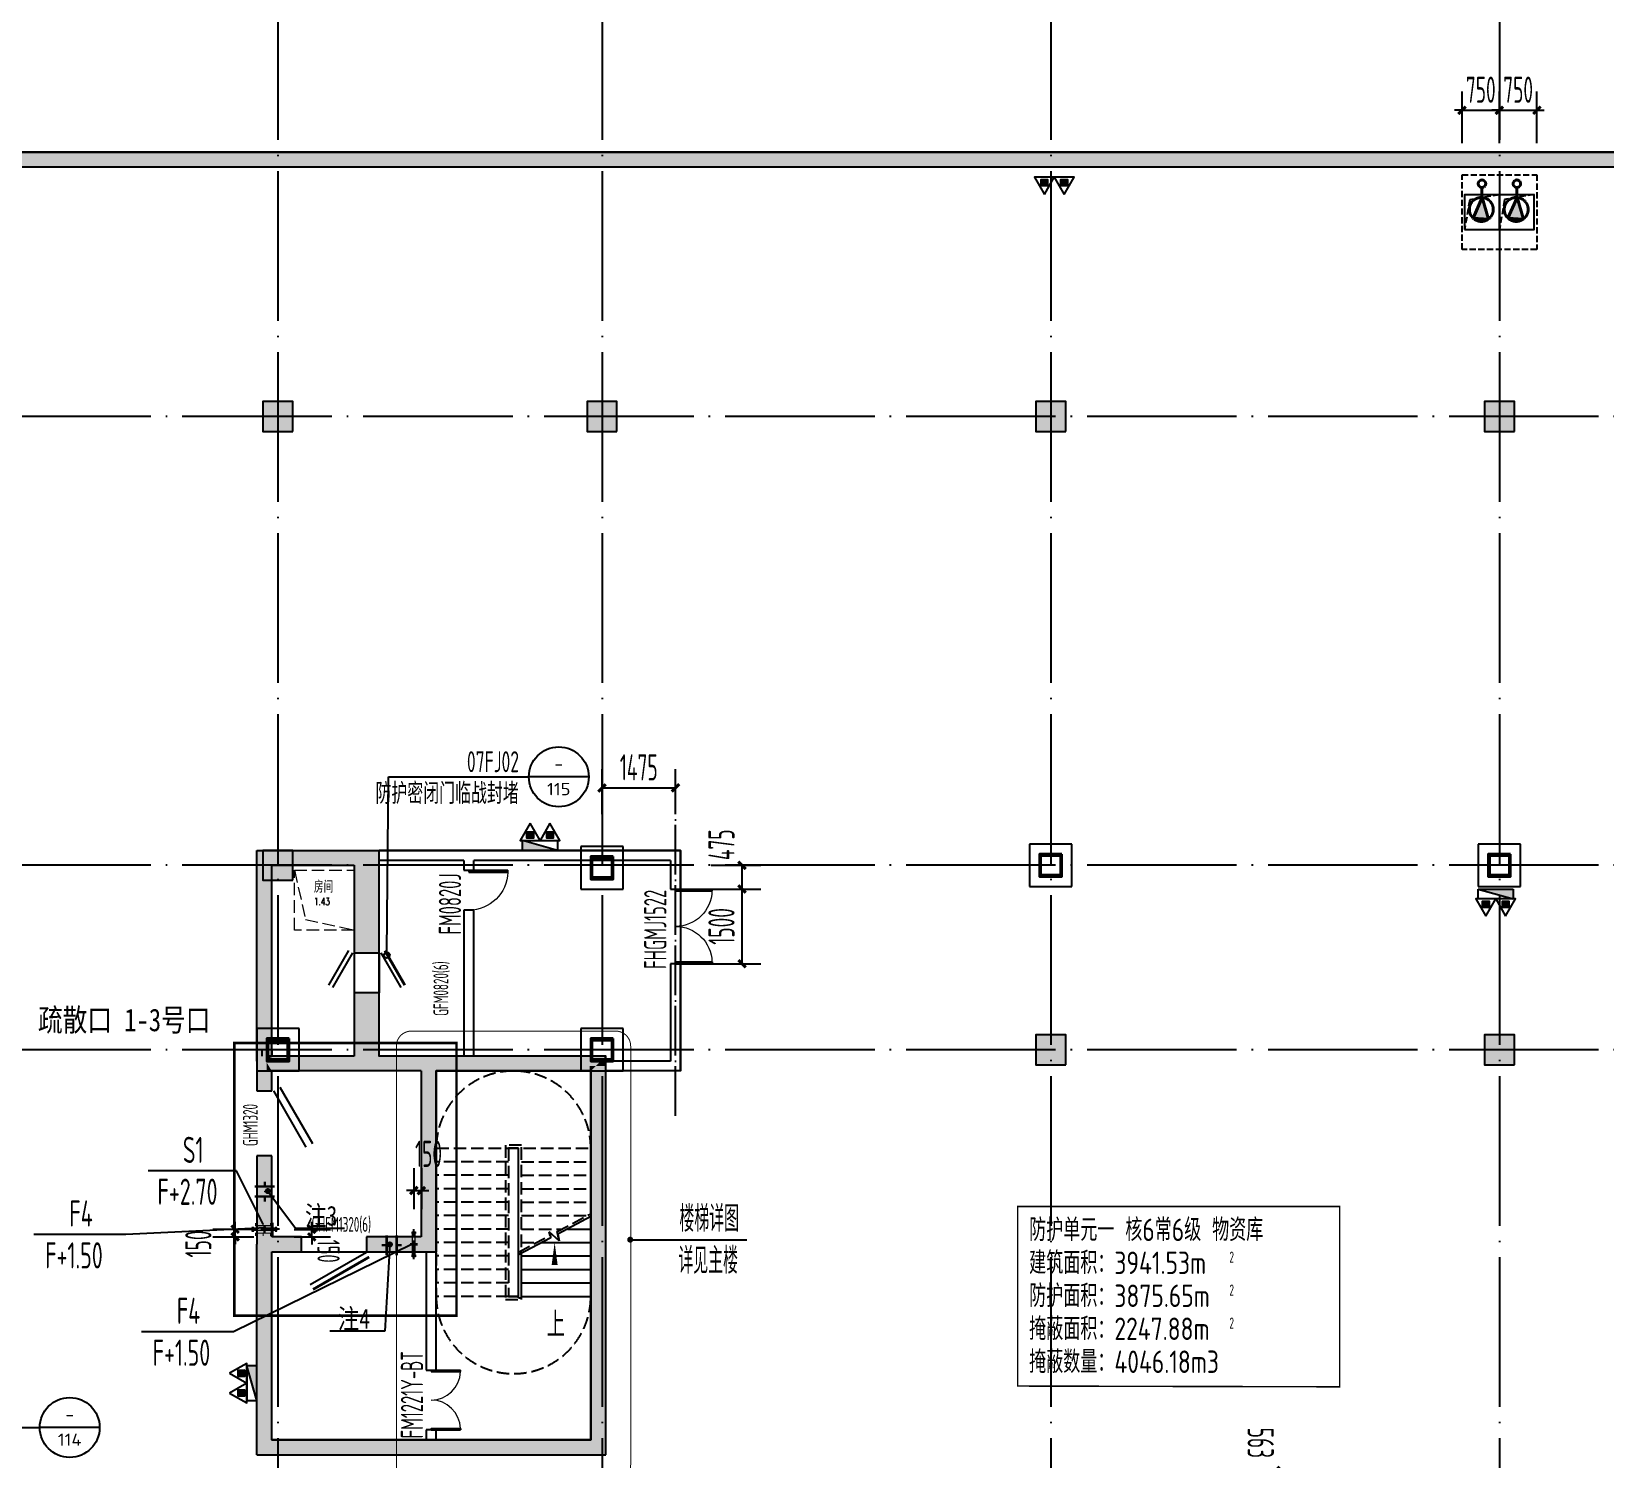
# Model space of a CAD drawing. Extents: x -473190 to 2138458, y -81875 to 2633646.
# Drawn here: x 1061913 to 1093465, y 138745 to 167366 of the extents above; entities that cross this region are included whole.
import ezdxf
from ezdxf.enums import TextEntityAlignment as Align

# ---------------------------------------------------------------- set-up
doc = ezdxf.new("R2010")
doc.units = 0
doc.header["$LTSCALE"] = 1000
for name, pattern in [('__DASH', [0.35, 0.25, -0.1]), ('CENTER2', [1.125, 0.75, -0.125, 0.125, -0.125]), ('CONTINOUS', [0]), ('DASH', [0.35, 0.25, -0.1]), ('DOTE', [2.42, 2, -0.2, 0.02, -0.2]), ('排水', [1.1, 1, -0.1])]:
    doc.linetypes.add(name, pattern=pattern)
for name, color, linetype in [('A-COLUMN', 2, 'Continuous'), ('A-DIM_SYMB', 3, 'Continuous'), ('A-PUB_HATCH', 8, 'Continuous'), ('A-PUB_TEXT', 7, 'Continuous'), ('A-STAIR', 3, 'Continuous'), ('A-WALL', 2, 'Continuous'), ('A-可见线', 7, 'Continuous'), ('CASING', 1, 'Continuous'), ('CASING-TEXT', 1, 'CONTINOUS'), ('DIM_IDEN', 3, 'Continuous'), ('DIM_LEAD', 3, 'Continuous'), ('DOOR_FIRE', 4, 'Continuous'), ('DOOR_FIRE_TEXT', 7, 'Continuous'), ('DOTE', 1, 'DOTE'), ('PUB_DIM', 3, 'Continuous'), ('PUB_HATCH', 8, 'Continuous'), ('PUB_TEXT', 7, 'Continuous'), ('RF-KTK', 210, 'Continuous'), ('RF-M', 4, 'Continuous'), ('RF-MBH', 11, 'Continuous'), ('RF-QT', 30, 'Continuous'), ('S-柱', 51, 'Continuous'), ('S-柱-填充', 8, 'Continuous'), ('SPACE', 7, 'Continuous'), ('STAIR', 2, 'Continuous'), ('TEL_LEAD', 3, 'Continuous'), ('TEL_TEXT', 7, 'Continuous'), ('TH_TEXT', 7, 'Continuous'), ('W-EQUIP_消火栓', 7, 'Continuous'), ('W-EQUIP_灭火器', 7, 'Continuous'), ('人防电气套管', 6, 'Continuous'), ('人防通风设备', 240, 'Continuous'), ('图层1', 7, 'Continuous'), ('排水', 4, 'Continuous'), ('水套管', 1, 'Continuous'), ('索引线', 252, 'Continuous'), ('设备轴线', 8, 'Continuous'), ('集水坑', 4, 'Continuous')]:
    doc.layers.add(name, color=color, linetype=linetype)
for name, color, linetype, lineweight in [('GPS-污水', 2, '排水', 40), ('HOLE', 52, 'Continuous', 15), ('RF-WZ', 110, 'Continuous', 0), ('人防风管', 20, 'Continuous', 13), ('预留穿墙', 1, 'CONTINOUS', 13)]:
    doc.layers.add(name, color=color, linetype=linetype, lineweight=lineweight)
doc.styles.add('8B2_02', font='tssdeng.shx', dxfattribs={"width": 0.6, "bigfont": 'TSSDCHN.shx'})
doc.styles.add('_TCH_DIM', font='SIMPLEX', dxfattribs={"bigfont": 'GBCBIG'})
doc.styles.add('_TCH_DIM_T3', font='tssdeng.shx', dxfattribs={"width": 0.564706, "bigfont": '@@@tssdchn.shx'})
doc.styles.add('_TCH_SPACE', font='SIMPLEX', dxfattribs={"height": 5, "bigfont": 'GBCBIG'})
doc.styles.add('_TCH_WINDOW', font='tssdeng.shx', dxfattribs={"width": 0.8, "height": 3.5, "bigfont": 'tssdchn.shx'})
doc.styles.get("Standard").update_dxf_attribs({"font": 'gbenor.shx', "bigfont": 'gbcbig.shx'})
doc.styles.add('TYDG_01', font='', dxfattribs={"width": 0.8})
doc.styles.add('TYDG_02', font='TSSDENG', dxfattribs={"width": 0.8, "bigfont": 'TSSDCHN'})
doc.styles.add('宋体', font='', dxfattribs={"width": 0.8})
doc.styles.get('TYDG_01').set_extended_font_data('SimSun')
doc.styles.get('宋体').set_extended_font_data('SimSun')
doc.dimstyles.new('_TCH_ARCH&&150', dxfattribs={"dimtxt": 525, "dimasz": 150, "dimexe": 375, "dimexo": 450, "dimgap": 150, "dimtad": 1, "dimdec": 0, "dimzin": 0, "dimdsep": 46, "dimtxsty": '_TCH_DIM_T3', "dimblk": 'ARCHTICK', "dimcen": 0.09, "dimclrt": 7, "dimazin": 2, "dimtfac": 1, "dimtdec": 0, "dimtix": 1, "dimtmove": 2, "dimatfit": 3, "dimfxl": 0, "dimtolj": 1, "dimtzin": 0, "dimarcsym": 0})
doc.dimstyles.new('_TWT_ARCH&&150', dxfattribs={"dimtxt": 446.25, "dimasz": 150, "dimexe": 375, "dimexo": 450, "dimgap": 189.375, "dimtad": 1, "dimdec": 0, "dimzin": 0, "dimdsep": 46, "dimtxsty": '_TCH_DIM_T3', "dimblk": 'ARCHTICK', "dimcen": 0.09, "dimclrt": 7, "dimazin": 2, "dimtfac": 1, "dimtdec": 0, "dimtix": 1, "dimtmove": 2, "dimatfit": 3, "dimfxl": 0, "dimtolj": 1, "dimtzin": 0, "dimarcsym": 0})

# ---------------------------------------------------------------- blocks, each defined once
blk = doc.blocks.new('$SB01_1')
h = blk.add_hatch(color=256)
h.dxf.hatch_style = 1
h.paths.add_polyline_path([(-0.381, -0.323), (0.5, 0), (-0.381, 0.323)])
h.paths.add_polyline_path([(0, 0), (0.002, 0), (0.002, 0.001), (0, 0.001)], flags=24)
h.paths.add_polyline_path([(0, -0.002), (0.003, -0.002), (0.003, -0.001), (0, -0.001)], flags=24)
h.paths.add_polyline_path([(0, -0.003), (0.003, -0.003), (0.003, -0.002), (0, -0.002)], flags=24)
for p, q in [((0.5, 0), (-0.381, 0.323)), ((-0.381, 0.323), (-0.381, -0.323)), ((0.5, 0), (-0.381, -0.323))]:
    blk.add_line(p, q)
blk.add_circle((0, 0), 0.5)
at = {"flags": 1}
for tag, p in [('UNIT', (0, 0)), ('SPEC', (0, -0.002)), ('WHAT', (0, -0.003))]:
    blk.add_attdef(tag, p, '', height=0.001, dxfattribs=at)
blk = doc.blocks.new('人防集水坑')
at = {"layer": 'GPS-污水', "linetype": '排水'}
for p, q in [((307486, 701151), (307284, 701151)), ((307486, 700451), (307284, 700451))]:
    blk.add_line(p, q, dxfattribs=at)
for centre in [(307561, 701151), (307561, 700451)]:
    blk.add_circle(centre, 75, dxfattribs=at)
at = {"layer": '集水坑', "linetype": 'DASH', "ltscale": 0.5}
blk.add_lwpolyline([(306241, 700051), (306241, 701551), (307741, 701551), (307741, 700051)], close=True, dxfattribs=at)
at = {"layer": '集水坑', "linetype": 'Continuous', "ltscale": 0.5}
for points in [[(306641, 701501), (306641, 700801), (307341, 700801), (307341, 701501)], [(306641, 700801), (306641, 700101), (307341, 700101), (307341, 700801)]]:
    blk.add_lwpolyline(points, close=True, dxfattribs=at)
at = {"layer": '集水坑', "linetype": 'DASH', "ltscale": 0.5}
for points in [[(307341, 700801), (307237, 701397), (306641, 701501)], [(307347, 700101), (307243, 700697), (306647, 700801)]]:
    blk.add_lwpolyline(points, dxfattribs=at)
at = {"layer": 'GPS-污水', "linetype": '排水', "xscale": -480.0000000000002, "yscale": 480.0000000000002, "zscale": 480.0000000000002, "rotation": 176.2535374729293}
for p in [(307045, 701164, 0), (307045, 700464, 0)]:
    blk.add_blockref('$SB01_1', p, dxfattribs=at)
blk = doc.blocks.new('_ArchTick')
at = {"color": 0, "linetype": 'ByBlock', "const_width": 0.4}
blk.add_lwpolyline([(-0.5, -0.5), (0.5, 0.5)], dxfattribs=at)
blk = doc.blocks.new('*D5261')
at = {"layer": 'Defpoints', "color": 0, "transparency": 16777216}
for p in [(185134, -18826), (184384, -19936), (185134, -19936)]:
    blk.add_point(p, dxfattribs=at)
at = {"layer": 'PUB_DIM', "color": 0, "lineweight": -2, "transparency": 16777216}
for p, q in [((184384, -19486), (184384, -18451)), ((185134, -19486), (185134, -18451)), ((184384, -18826), (184234, -18826)), ((184384, -18826), (185134, -18826)), ((185134, -18826), (185284, -18826))]:
    blk.add_line(p, q, dxfattribs=at)
at = {"layer": 'PUB_DIM', "color": 0, "lineweight": -2, "transparency": 16777216, "xscale": 150, "yscale": 150, "zscale": 150}
blk.add_blockref('_ArchTick', (184384, -18826), dxfattribs=at)
at = {"layer": 'PUB_DIM', "color": 0, "lineweight": -2, "transparency": 16777216, "xscale": 150, "yscale": 150, "zscale": 150, "rotation": 180}
blk.add_blockref('_ArchTick', (185134, -18826), dxfattribs=at)
at = {"layer": 'PUB_DIM', "color": 7, "transparency": 16777216, "insert": (184759, -18413), "char_height": 525, "attachment_point": 5, "style": '_TCH_DIM_T3'}
blk.add_mtext('\\A1;750', dxfattribs=at)
blk = doc.blocks.new('*D5262')
at = {"layer": 'Defpoints', "color": 0, "transparency": 16777216}
for p in [(185884, -18826), (185134, -19936), (185884, -19936)]:
    blk.add_point(p, dxfattribs=at)
at = {"layer": 'PUB_DIM', "color": 0, "lineweight": -2, "transparency": 16777216}
for p, q in [((185134, -19486), (185134, -18451)), ((185884, -19486), (185884, -18451)), ((185134, -18826), (184984, -18826)), ((185134, -18826), (185884, -18826)), ((185884, -18826), (186034, -18826))]:
    blk.add_line(p, q, dxfattribs=at)
at = {"layer": 'PUB_DIM', "color": 0, "lineweight": -2, "transparency": 16777216, "xscale": 150, "yscale": 150, "zscale": 150}
blk.add_blockref('_ArchTick', (185134, -18826), dxfattribs=at)
at = {"layer": 'PUB_DIM', "color": 0, "lineweight": -2, "transparency": 16777216, "xscale": 150, "yscale": 150, "zscale": 150, "rotation": 180}
blk.add_blockref('_ArchTick', (185884, -18826), dxfattribs=at)
at = {"layer": 'PUB_DIM', "color": 7, "transparency": 16777216, "insert": (185509, -18413), "char_height": 525, "attachment_point": 5, "style": '_TCH_DIM_T3'}
blk.add_mtext('\\A1;750', dxfattribs=at)
blk = doc.blocks.new('A$C7EFF042E')
at = {"layer": 'A-COLUMN', "color": 6}
for p, q in [((43175, 3825), (42325, 3825)), ((42325, 3825), (42325, 2975)), ((43175, 2975), (43175, 3825)), ((52175, 3875), (51325, 3875)), ((51325, 3875), (51325, 3025)), ((52175, 3025), (52175, 3875)), ((61175, 3875), (60325, 3875)), ((60325, 3875), (60325, 3025)), ((61175, 3025), (61175, 3875)), ((42325, 2975), (43175, 2975)), ((51325, 3025), (52175, 3025)), ((60325, 3025), (61175, 3025)), ((36675, 175), (35825, 175)), ((35825, 175), (35825, -675)), ((36675, -675), (36675, 175)), ((43175, 175), (42325, 175)), ((42325, 175), (42325, -675)), ((43175, -675), (43175, 175)), ((35825, -675), (36675, -675)), ((42325, -675), (43175, -675))]:
    blk.add_line(p, q, dxfattribs=at)
at = {"layer": 'S-柱', "color": 6, "lineweight": 35}
for points in [[(42975, 3625), (42525, 3625), (42525, 3175), (42975, 3175)], [(42975, 3625), (42525, 3625), (42525, 3175), (42975, 3175)], [(51975, 3675), (51525, 3675), (51525, 3225), (51975, 3225)], [(51975, 3675), (51525, 3675), (51525, 3225), (51975, 3225)], [(60975, 3675), (60525, 3675), (60525, 3225), (60975, 3225)], [(60975, 3675), (60525, 3675), (60525, 3225), (60975, 3225)], [(36475, -25), (36025, -25), (36025, -475), (36475, -475)], [(36475, -25), (36025, -25), (36025, -475), (36475, -475)], [(42975, -25), (42525, -25), (42525, -475), (42975, -475)], [(42975, -25), (42525, -25), (42525, -475), (42975, -475)]]:
    blk.add_lwpolyline(points, close=True, dxfattribs=at)
at = {"layer": 'S-柱-填充', "color": 6, "lineweight": 35}
for points in [[(42945, 3205), (42555, 3205), (42555, 3595), (42945, 3595)], [(51945, 3255), (51555, 3255), (51555, 3645), (51945, 3645)], [(60945, 3255), (60555, 3255), (60555, 3645), (60945, 3645)], [(36445, -445), (36055, -445), (36055, -55), (36445, -55)], [(42945, -445), (42555, -445), (42555, -55), (42945, -55)]]:
    blk.add_lwpolyline(points, close=True, dxfattribs=at)
blk = doc.blocks.new('*D5557')
at = {"layer": 'Defpoints', "color": 0, "transparency": 16777216}
for p in [(134150, 13703), (132675, 12729), (134150, 12729)]:
    blk.add_point(p, dxfattribs=at)
at = {"layer": 'PUB_DIM', "color": 0, "lineweight": -2, "transparency": 16777216}
for p, q in [((132675, 13179), (132675, 14078)), ((134150, 13179), (134150, 14078)), ((132675, 13703), (134150, 13703))]:
    blk.add_line(p, q, dxfattribs=at)
at = {"layer": 'PUB_DIM', "color": 0, "lineweight": -2, "transparency": 16777216, "xscale": 150, "yscale": 150, "zscale": 150, "rotation": 180}
blk.add_blockref('_ArchTick', (132675, 13703), dxfattribs=at)
at = {"layer": 'PUB_DIM', "color": 0, "lineweight": -2, "transparency": 16777216, "xscale": 150, "yscale": 150, "zscale": 150}
blk.add_blockref('_ArchTick', (134150, 13703), dxfattribs=at)
at = {"layer": 'PUB_DIM', "color": 7, "transparency": 16777216, "insert": (133412, 14115), "char_height": 525, "attachment_point": 5, "style": '_TCH_DIM_T3'}
blk.add_mtext('\\A1;1475', dxfattribs=at)
blk = doc.blocks.new('*D5589')
at = {"layer": 'Defpoints', "color": 0, "transparency": 16777216}
for p in [(134413, 11675), (135484, 11675), (134413, 10175)]:
    blk.add_point(p, dxfattribs=at)
at = {"layer": 'PUB_DIM', "color": 0, "lineweight": -2, "transparency": 16777216}
for p, q in [((134863, 11675), (135859, 11675)), ((135484, 10175), (135484, 11675)), ((134863, 10175), (135859, 10175))]:
    blk.add_line(p, q, dxfattribs=at)
at = {"layer": 'PUB_DIM', "color": 0, "lineweight": -2, "transparency": 16777216, "xscale": 150, "yscale": 150, "zscale": 150}
for p, rotation in [((135484, 11675), 90), ((135484, 10175), 270)]:
    blk.add_blockref('_ArchTick', p, dxfattribs=dict(at, rotation=rotation))
at = {"layer": 'PUB_DIM', "color": 7, "transparency": 16777216, "insert": (135071, 10925), "char_height": 525, "attachment_point": 5, "rotation": 90, "style": '_TCH_DIM_T3'}
blk.add_mtext('\\A1;1500', dxfattribs=at)
blk = doc.blocks.new('*D5590')
at = {"layer": 'Defpoints', "color": 0, "transparency": 16777216}
for p in [(134413, 12150), (135484, 12150), (134413, 11675)]:
    blk.add_point(p, dxfattribs=at)
at = {"layer": 'PUB_DIM', "color": 0, "lineweight": -2, "transparency": 16777216}
for p, q in [((134863, 12150), (135859, 12150)), ((135484, 11675), (135484, 12150)), ((134863, 11675), (135859, 11675))]:
    blk.add_line(p, q, dxfattribs=at)
at = {"layer": 'PUB_DIM', "color": 0, "lineweight": -2, "transparency": 16777216, "xscale": 150, "yscale": 150, "zscale": 150}
for p, rotation in [((135484, 12150), 90), ((135484, 11675), 270)]:
    blk.add_blockref('_ArchTick', p, dxfattribs=dict(at, rotation=rotation))
at = {"layer": 'PUB_DIM', "color": 7, "transparency": 16777216, "insert": (135071, 12562), "char_height": 525, "attachment_point": 5, "rotation": 90, "style": '_TCH_DIM_T3'}
blk.add_mtext('\\A1;475', dxfattribs=at)
blk = doc.blocks.new('A$C031B73C8')
at = {"layer": 'HOLE', "linetype": 'DASH'}
for points in [[(143480, -9100), (144674.5, -9100), (144674.5, -10300), (143480, -10300), (143480, -9100)], [(143480, -9100), (143703.6, -10085.6), (144674.5, -10300)]]:
    blk.add_lwpolyline(points, dxfattribs=at)
at = {"layer": 'SPACE', "style": '_TCH_SPACE'}
blk.add_text('房间', height=241.13, dxfattribs=at).set_placement((143873, -9549.4))
at = {"layer": 'SPACE', "style": '_TCH_SPACE', "width": 0.705882}
blk.add_text('1.43', height=148.75, dxfattribs=at).set_placement((143875.9, -9798.8))
blk = doc.blocks.new('$TwtSys$00000434')
for p, q in [((-0.5, 0.5), (-0.5, -0.5)), ((-0.5, -0.5), (0.5, 0.5)), ((0.5, 0.5), (-0.5, 0.5)), ((0.5, -0.5), (0.5, 0.5)), ((-0.5, -0.5), (0.5, -0.5))]:
    blk.add_line(p, q)
blk.add_solid([(0.5, -0.5), (0.5, 0.5), (-0.5, -0.5)])
blk = doc.blocks.new('$TwtSys$00000546')
h = blk.add_hatch()
h.set_pattern_fill('ANSI31', color=256, scale=200, style=0)
h.set_pattern_definition([(45, (-38543.802, -6670.83), (-17.67767, 17.67767), [])])
h.paths.add_polyline_path([(-65, 174), (65, 174), (65, 44), (-65, 44)])
for points in [[(0, 344), (-198, 0), (198, 0)], [(-65, 174), (65, 174), (65, 44), (-65, 44)]]:
    blk.add_lwpolyline(points, close=True)
blk = doc.blocks.new('A$C49515278')
at = {"layer": 'A-PUB_HATCH', "linetype": 'DASH'}
for p, q in [((1550, 3100), (0, 3100)), ((0, 3100), (0, 0)), ((2865, 3100), (1550, 3100)), ((1550, 0), (1550, 3100)), ((1820, 1710), (1820, 3100)), ((2090, 1710), (2090, 3100)), ((2360, 1710), (2360, 3100)), ((2630, 1710), (2630, 3100)), ((3222, 2425), (2865, 3100)), ((2900, 1710), (2900, 3033)), ((3170, 1710), (3170, 2523)), ((3404, 2467), (3222, 2425)), ((3224, 2267), (3404, 2467)), ((3297, 2284), (3224, 2267)), ((3632, 1650), (3297, 2284)), ((3440, 1710), (3440, 2013)), ((4580, 1710), (1490, 1710)), ((1490, 1710), (1490, 1390)), ((3632, 1650), (1550, 1650)), ((4520, 1650), (1550, 1650)), ((1550, 1650), (1550, 1450)), ((4520, 1650), (3745, 1650)), ((4520, 1450), (4520, 1650)), ((4520, 1650), (4520, 1450)), ((4580, 1390), (4580, 1710)), ((1490, 1390), (4580, 1390)), ((1550, 1450), (4520, 1450)), ((1550, 1450), (4520, 1450)), ((1820, 1450), (1820, 0)), ((2090, 1450), (2090, 0)), ((2360, 1450), (2360, 0)), ((2630, 1450), (2630, 0)), ((2900, 1450), (2900, 0)), ((3170, 1450), (3170, 0)), ((3440, 1450), (3440, 0)), ((3710, 1450), (3710, 0)), ((3980, 1450), (3980, 0)), ((4250, 1450), (4250, 0)), ((4520, 1450), (4520, 0)), ((0, 0), (1550, 0)), ((1550, 0), (4520, 0))]:
    blk.add_line(p, q, dxfattribs=at)
blk = doc.blocks.new('$DorLib2D$00000002')
for p, q in [((-0.5, 0), (-0.5, 0.4875)), ((-0.475, 0.4875), (-0.5, 0.4875)), ((-0.475, 0), (-0.475, 0.4875)), ((0.475, 0), (0.475, 0.4875)), ((0.475, 0.4875), (0.5, 0.4875)), ((0.5, 0), (0.5, 0.4875)), ((-0.5, 0), (-0.475, 0)), ((0.5, 0), (0.475, 0))]:
    blk.add_line(p, q)
at = {"lineweight": 13}
for centre, start, end in [((-0.4875, 0), 0, 88.53072), ((0.4875, 0), 91.46928, 180)]:
    blk.add_arc(centre, 0.4875, start, end, dxfattribs=at)
blk = doc.blocks.new('$DorLib2D$00000001')
for p, q in [((0.45, 0.975), (0.5, 0.975)), ((0.45, 0), (0.45, 0.975)), ((0.5, 0), (0.5, 0.975)), ((0.5, 0), (0.45, 0))]:
    blk.add_line(p, q)
at = {"lineweight": 13}
blk.add_arc((0.475, 0), 0.975, 91.4693, 180, dxfattribs=at)
blk = doc.blocks.new('$DorLib2D$00000180')
at = {"color": 0}
for p, q in [((-0.557, 0.242), (0.309, 0.742)), ((-0.5, 0.143), (0.366, 0.643))]:
    blk.add_line(p, q, dxfattribs=at)
blk = doc.blocks.new('$DorLib2D$00000192')
at = {"color": 0}
blk.add_line((-0.5, 0.125), (0.366, 0.625), dxfattribs=at)
at = {"color": 0, "const_width": 0.0417}
blk.add_lwpolyline([(-0.542, 0.197), (0.324, 0.697)], dxfattribs=at)
blk = doc.blocks.new('$DorLib2D$00000196')
at = {"color": 0}
for p, q in [((-0.5, 0.357), (0.366, 0.857)), ((-0.5, -0.357), (0.366, -0.857)), ((-0.557, -0.456), (0.309, -0.956))]:
    blk.add_line(p, q, dxfattribs=at)
at = {"color": 0, "const_width": 0.0714}
blk.add_lwpolyline([(-0.557, 0.456), (0.309, 0.956)], dxfattribs=at)
blk = doc.blocks.new('afasgasg')
at = {"layer": 'A-PUB_HATCH'}
for points in [[(484278.2, -665060.2), (484278.2, -666816.7), (484778.2, -666816.7), (484778.2, -664760.2)], [(484778.2, -668885.2), (484778.2, -667616.7), (484278.2, -667616.7), (484278.2, -668885.2), (484544.8, -668985.2)], [(484544.8, -668985.2), (484278.2, -668885.2), (482523.2, -668885.2), (482523.2, -669185.2), (484578.2, -669185.2)], [(482523.2, -669185.2), (482523.2, -668885.2), (482625.2, -668885.2), (482524.5, -669018.6), (482625.2, -669185.2)], [(485789.8, -669085.2), (485823.2, -668885.2), (484778.2, -668885.2), (484544.8, -668985.2), (484578.2, -669185.2), (485623.2, -669185.2)], [(486578.2, -669185.2), (486578.2, -668885.2), (485823.2, -668885.2), (485789.8, -669085.2), (485923.2, -669185.2)], [(489023.2, -669185.2), (489325.2, -668885.2), (486578.2, -668885.2), (486578.2, -669185.2)], [(485789.8, -669085.2), (485623.2, -669185.2), (485623.2, -672510.2), (485923.2, -672810.2), (485923.2, -669185.2)]]:
    blk.add_hatch(color=256, dxfattribs=at).paths.add_polyline_path(points)
at = {"layer": 'PUB_HATCH'}
for points in [[(531673.2, -651060.2), (531673.2, -650760.2), (455448.2, -650760.2), (455748.2, -651060.2)], [(482524.5, -669018.6), (482625.2, -668885.2), (482625.2, -665060.2), (482323.2, -664760.2), (482323.2, -668985.2)], [(482323.2, -664760.2), (482625.2, -665060.2), (484278.2, -665060.2), (484778.2, -664760.2)], [(489023.2, -669085.2), (489325.2, -669085.2), (489325.2, -668885.2), (489023.2, -669185.2)], [(482323.2, -668985.2), (482323.2, -669585.2), (482625.2, -669585.2), (482625.2, -669185.2), (482524.5, -669018.6)], [(489023.2, -676585.2), (489325.2, -676885.2), (489325.2, -669085.2), (489023.2, -669085.2)], [(482625.2, -672510.2), (482625.2, -670885.2), (482323.2, -670885.2), (482323.2, -672660.2), (482524.5, -672660.2)], [(482323.2, -676885.2), (482625.2, -676585.2), (482625.2, -672810.2), (482524.5, -672660.2), (482323.2, -672660.2)], [(482625.2, -672810.2), (483223.2, -672810.2), (483223.2, -672510.2), (482625.2, -672510.2), (482524.5, -672660.2)], [(485623.2, -672510.2), (484523.2, -672510.2), (484523.2, -672810.2), (485923.2, -672810.2)], [(482625.2, -676585.2), (482323.2, -676885.2), (485823.2, -676885.2), (485823.2, -676585.2)], [(485823.2, -676585.2), (485823.2, -676885.2), (489325.2, -676885.2), (489023.2, -676585.2)]]:
    blk.add_hatch(color=256, dxfattribs=at).paths.add_polyline_path(points)
for points in [[(484778.2, -664760.2), (490823.2, -664760.2), (490823.2, -669185.2), (489323.2, -669185.2), (489323.2, -668885.2), (484778.2, -668885.2), (484778.2, -664760.2)], [(482623.2, -672810.2), (485923.2, -672810.2), (485923.2, -669185.2), (489023.2, -669185.2), (489023.2, -676585.2), (482623.2, -676585.2), (482623.2, -672810.2)]]:
    blk.add_lwpolyline(points)
at = {"layer": 'A-WALL'}
for p, q in [((486578.2, -664760.2), (484778.2, -664760.2)), ((484778.2, -664960.2), (484778.2, -664760.2)), ((490823.2, -664760.2), (486578.2, -664760.2)), ((490823.2, -665535.2), (490823.2, -664760.2)), ((486478.2, -664960.2), (484778.2, -664960.2)), ((486478.2, -664960.2), (486478.2, -665160.2)), ((490623.2, -664960.2), (486678.2, -664960.2)), ((486678.2, -665160.2), (486678.2, -664960.2)), ((490623.2, -664960.2), (490623.2, -665535.2)), ((486478.2, -665160.2), (486678.2, -665160.2)), ((490623.2, -665535.2), (490823.2, -665535.2)), ((486678.2, -665960.2), (486478.2, -665960.2)), ((486478.2, -665960.2), (486478.2, -668885.2)), ((486678.2, -668885.2), (486678.2, -665960.2)), ((490823.2, -667035.2), (490623.2, -667035.2)), ((490623.2, -667035.2), (490623.2, -668985.2)), ((490823.2, -669185.2), (490823.2, -667035.2)), ((482423.2, -668760.2), (482423.2, -668885.2)), ((482623.2, -668760.2), (482423.2, -668760.2)), ((482623.2, -668760.2), (482623.2, -668885.2)), ((490623.2, -668985.2), (489325.2, -668985.2)), ((490823.2, -669185.2), (489325.2, -669185.2)), ((485723.2, -672810.2), (485723.2, -675185.2)), ((485923.2, -675185.2), (485923.2, -672810.2)), ((485723.2, -675185.2), (485923.2, -675185.2)), ((485923.2, -676385.2), (485723.2, -676385.2)), ((485723.2, -676385.2), (485723.2, -676585.2)), ((485923.2, -676585.2), (485923.2, -676385.2))]:
    blk.add_line(p, q, dxfattribs=at)
at = {"layer": 'RF-M'}
for p, q in [((484278.2, -666816.7, 150), (484278.2, -667616.7, 150)), ((484778.2, -666816.7, 150), (484778.2, -667616.7, 150))]:
    blk.add_line(p, q, dxfattribs=at)
at = {"layer": 'RF-QT'}
for p, q in [((531673.2, -650760.2), (455448.2, -650760.2)), ((531673.2, -651060.2), (455748.2, -651060.2)), ((482323.2, -668985.2), (482323.2, -664760.2)), ((482323.2, -664760.2), (484778.2, -664760.2)), ((484778.2, -666816.7), (484778.2, -664760.2)), ((482625.2, -668885.2), (482625.2, -665060.2)), ((482625.2, -665060.2), (484278.2, -665060.2)), ((484278.2, -665060.2), (484278.2, -666816.7)), ((484278.2, -666816.7), (484778.2, -666816.7)), ((484778.2, -667616.7), (484278.2, -667616.7)), ((484278.2, -667616.7), (484278.2, -668885.2)), ((484778.2, -668885.2), (484778.2, -667616.7)), ((484278.2, -668885.2), (482523.2, -668885.2)), ((482523.2, -668885.2), (482625.2, -668885.2)), ((485823.2, -668885.2), (484778.2, -668885.2)), ((486578.2, -668885.2), (485823.2, -668885.2)), ((489325.2, -668885.2), (486578.2, -668885.2)), ((489325.2, -669085.2), (489325.2, -668885.2)), ((482323.2, -668985.2), (482323.2, -669585.2)), ((484578.2, -669185.2), (482523.2, -669185.2)), ((482523.2, -669185.2), (482625.2, -669185.2)), ((482625.2, -669585.2), (482625.2, -669185.2)), ((485623.2, -669185.2), (484578.2, -669185.2)), ((485623.2, -669185.2), (485623.2, -672510.2)), ((486578.2, -669185.2), (485923.2, -669185.2)), ((485923.2, -669185.2), (485923.2, -672810.2)), ((489023.2, -669185.2), (486578.2, -669185.2)), ((489023.2, -676585.2), (489023.2, -669085.2)), ((489023.2, -669085.2), (489023.2, -669185.2)), ((489325.2, -676885.2), (489325.2, -669085.2)), ((482323.2, -669585.2), (482625.2, -669585.2)), ((482625.2, -670885.2), (482323.2, -670885.2)), ((482323.2, -670885.2), (482323.2, -672660.2)), ((482625.2, -672510.2), (482625.2, -670885.2)), ((482323.2, -676885.2), (482323.2, -672660.2)), ((483223.2, -672510.2), (482625.2, -672510.2)), ((483223.2, -672810.2), (483223.2, -672510.2)), ((485623.2, -672510.2), (484523.2, -672510.2)), ((484523.2, -672510.2), (484523.2, -672810.2)), ((482625.2, -676585.2), (482625.2, -672810.2)), ((482625.2, -672810.2), (483223.2, -672810.2)), ((484523.2, -672810.2), (485923.2, -672810.2)), ((482625.2, -676585.2), (485823.2, -676585.2)), ((485823.2, -676585.2), (489023.2, -676585.2)), ((482323.2, -676885.2), (485823.2, -676885.2)), ((485823.2, -676885.2), (489325.2, -676885.2))]:
    blk.add_line(p, q, dxfattribs=at)
at = {"layer": 'A-可见线', "rotation": 270}
blk.add_blockref('A$C49515278', (485923.2, -669185.2), dxfattribs=at)
at = {"layer": 'DOOR_FIRE'}
ref = blk.add_blockref('$DorLib2D$00000001', (486578.2, -665560.2), dxfattribs=dict(at, xscale=800, yscale=-800, zscale=200, rotation=90))
ref.add_attrib('A', 'FM0820J', (486422, -666449.4), dxfattribs={"layer": 'DOOR_FIRE_TEXT', "height": 446.25, "rotation": 90, "style": '_TCH_WINDOW', "width": 0.564706})
ref = blk.add_blockref('$DorLib2D$00000002', (490723.2, -666285.2), dxfattribs=dict(at, xscale=1500, yscale=-1500, zscale=200, rotation=90))
ref.add_attrib('A', 'FHGMJ1522', (490539.2, -667139.5), dxfattribs={"layer": 'DOOR_FIRE_TEXT', "height": 446.25, "rotation": 90, "style": '_TCH_WINDOW', "width": 0.564706})
ref = blk.add_blockref('$DorLib2D$00000002', (485823.2, -675785.2), dxfattribs=dict(at, xscale=1200, yscale=1200, zscale=200, rotation=270))
ref.add_attrib('A', 'FM1221Y-BT', (485659.4, -676555.4), dxfattribs={"layer": 'DOOR_FIRE_TEXT', "height": 446.25, "rotation": 90, "style": '_TCH_WINDOW', "width": 0.564706})
at = {"layer": 'RF-M'}
ref = blk.add_blockref('$DorLib2D$00000196', (484528.2, -667216.7), dxfattribs=dict(at, xscale=800, yscale=800, zscale=500, rotation=270))
ref.add_attrib('A', 'GFM0820(6)', (486165.8, -668079.1), dxfattribs={"layer": 'RF-MBH', "height": 297.5, "rotation": 90, "style": '_TCH_WINDOW', "width": 0.564706})
ref = blk.add_blockref('$DorLib2D$00000180', (482474.2, -670235.2), dxfattribs=dict(at, xscale=-1300, yscale=-1300, zscale=302, rotation=90))
ref.add_attrib('A', 'GHM1320', (482344, -670690.8), dxfattribs={"layer": 'RF-MBH', "height": 297.5, "rotation": 90, "style": '_TCH_WINDOW', "width": 0.564706})
ref = blk.add_blockref('$DorLib2D$00000192', (483873.2, -672660.2), dxfattribs=dict(at, xscale=1300, yscale=1300, zscale=300, rotation=180))
ref.add_attrib('A', 'GHFM1320(6)', (483422.1, -672410.5), dxfattribs={"layer": 'RF-MBH', "height": 297.5, "style": '_TCH_WINDOW', "width": 0.564706})
blk = doc.blocks.new('*D5700')
at = {"layer": 'Defpoints', "color": 0, "transparency": 16777216}
for p in [(-299832, -171806), (-299269, -171806), (-299269, -173135)]:
    blk.add_point(p, dxfattribs=at)
at = {"layer": 'PUB_DIM', "color": 0, "lineweight": -2, "transparency": 16777216}
for p, q in [((-299832, -172256), (-299832, -173510)), ((-299269, -172256), (-299269, -173510)), ((-299832, -173135), (-299269, -173135))]:
    blk.add_line(p, q, dxfattribs=at)
at = {"layer": 'PUB_DIM', "color": 0, "lineweight": -2, "transparency": 16777216, "xscale": 150, "yscale": 150, "zscale": 150, "rotation": 180}
blk.add_blockref('_ArchTick', (-299832, -173135), dxfattribs=at)
at = {"layer": 'PUB_DIM', "color": 0, "lineweight": -2, "transparency": 16777216, "xscale": 150, "yscale": 150, "zscale": 150}
blk.add_blockref('_ArchTick', (-299269, -173135), dxfattribs=at)
at = {"layer": 'PUB_DIM', "color": 7, "transparency": 16777216, "insert": (-300387, -173547), "char_height": 525, "attachment_point": 5, "style": '_TCH_DIM_T3'}
blk.add_mtext('\\A1;563', dxfattribs=at)
blk = doc.blocks.new('TG11')
at = {"layer": '人防电气套管', "const_width": 50}
for points in [[(350, 100), (-50, 100)], [(150, 200), (150, 100)], [(350, -100), (-50, -100)], [(150, -100), (150, -200)]]:
    blk.add_lwpolyline(points, dxfattribs=at)
at = {"layer": '人防电气套管'}
blk.add_circle((150, 0), 0.00936, dxfattribs=at)
blk = doc.blocks.new('A$C1A97502D')
at = {"layer": 'TEL_LEAD'}
for p, q in [((-54802, -20832), (-54250, -21578)), ((-54250, -21578), (-53266, -21578)), ((-52354, -21904), (-52456, -23644)), ((-52456, -23644), (-53560, -23644))]:
    blk.add_line(p, q, dxfattribs=at)
at = {"layer": 'TEL_LEAD', "const_width": 60}
for points in [[(-54820, -20808, 1), (-54784, -20857, 1)], [(-52352, -21874, 1), (-52356, -21934, 1)]]:
    blk.add_lwpolyline(points, format="xyb", close=True, dxfattribs=at)
at = {"layer": '人防电气套管'}
blk.add_blockref('TG11', (-55014, -20843), dxfattribs=at)
at = {"layer": '人防电气套管', "rotation": 90}
blk.add_blockref('TG11', (-52319, -22069), dxfattribs=at)
at = {"layer": 'TEL_TEXT', "style": '宋体', "width": 0.8}
for s, p in [('注3', (-54058, -21526)), ('注4', (-53402, -23592))]:
    blk.add_text(s, height=396.5, dxfattribs=at).set_placement(p)
blk = doc.blocks.new('*D5861')
at = {"layer": 'Defpoints', "color": 0, "transparency": 16777216}
for p in [(-53123, -16300), (-52323, -16300), (-53123, -16450)]:
    blk.add_point(p, dxfattribs=at)
at = {"layer": '水套管', "color": 0, "lineweight": -2, "transparency": 16777216}
for p, q in [((-52673, -16300), (-51948, -16300)), ((-52323, -16300), (-52323, -16150)), ((-52323, -16450), (-52323, -16300)), ((-52673, -16450), (-51948, -16450)), ((-52323, -16450), (-52323, -16600))]:
    blk.add_line(p, q, dxfattribs=at)
at = {"layer": '水套管', "color": 0, "lineweight": -2, "transparency": 16777216, "xscale": 150, "yscale": 150, "zscale": 150}
for p, rotation in [((-52323, -16300), 270.0001681571909), ((-52323, -16450), 90.00016815719093)]:
    blk.add_blockref('_ArchTick', p, dxfattribs=dict(at, rotation=rotation))
at = {"layer": '水套管', "color": 7, "transparency": 16777216, "insert": (-51985, -16737), "char_height": 446.2, "attachment_point": 5, "rotation": 270.0002, "style": '_TCH_DIM_T3'}
blk.add_mtext('\\A1;150', dxfattribs=at)
blk = doc.blocks.new('$VALVE$00000549')
at = {"const_width": 30}
for points in [[(-290, -176), (-290, 176)], [(40, 101), (-210, 101), (-210, 176)], [(40, 101), (40, 176)], [(40, 101), (290, 101), (290, 176)], [(-210, -174), (-210, -99), (40, -99)], [(40, -174), (40, -99)], [(290, -174), (290, -99), (40, -99)]]:
    blk.add_lwpolyline(points, dxfattribs=at)
blk = doc.blocks.new('A$C288438C9')
at = {"layer": '人防通风设备', "const_width": 50}
for points in [[(50, 300), (0, 300)], [(100, 300), (150, 300)]]:
    blk.add_lwpolyline(points, dxfattribs=at)
at = {"layer": '人防风管'}
for p, q in [((50, 50), (50, 550)), ((100, 50), (100, 550))]:
    blk.add_line(p, q, dxfattribs=at)
for points in [[(40, 515), (110, 515), (110, 550), (40, 550)], [(40, 50), (110, 50), (110, 85), (40, 85)]]:
    blk.add_lwpolyline(points, close=True, dxfattribs=at)
at = {"layer": '设备轴线', "linetype": 'CENTER2', "ltscale": 0.5}
blk.add_line((75, 0), (75, 600), dxfattribs=at)
blk = doc.blocks.new('*D5916')
at = {"layer": 'CASING-TEXT', "color": 0, "lineweight": -2, "transparency": 16777216}
for p, q in [((-54310, -16300), (-53485, -16300)), ((-53860, -16300), (-53860, -16150)), ((-53860, -16450), (-53860, -16300)), ((-54310, -16450), (-53485, -16450)), ((-53860, -16450), (-53860, -16600))]:
    blk.add_line(p, q, dxfattribs=at)
at = {"layer": 'Defpoints', "color": 0, "transparency": 16777216}
for p in [(-54760, -16300), (-53860, -16300), (-54760, -16450)]:
    blk.add_point(p, dxfattribs=at)
at = {"layer": 'CASING-TEXT', "color": 0, "lineweight": -2, "transparency": 16777216, "xscale": 150, "yscale": 150, "zscale": 150}
for p, rotation in [((-53860, -16300), 270), ((-53860, -16450), 90)]:
    blk.add_blockref('_ArchTick', p, dxfattribs=dict(at, rotation=rotation))
at = {"layer": 'CASING-TEXT', "color": 7, "transparency": 16777216, "insert": (-54598, -16594), "char_height": 525, "attachment_point": 5, "rotation": 90, "style": '_TCH_DIM_T3'}
blk.add_mtext('\\A1;150', dxfattribs=at)
blk = doc.blocks.new('*D5917')
at = {"layer": 'CASING-TEXT', "color": 0, "lineweight": -2, "transparency": 16777216}
for p, q in [((-50275, -15073), (-50275, -15898)), ((-50125, -15073), (-50125, -15898)), ((-50275, -15523), (-50425, -15523)), ((-50275, -15523), (-50125, -15523)), ((-50125, -15523), (-49975, -15523))]:
    blk.add_line(p, q, dxfattribs=at)
at = {"layer": 'Defpoints', "color": 0, "transparency": 16777216}
for p in [(-50275, -14623), (-50125, -14623), (-50125, -15523)]:
    blk.add_point(p, dxfattribs=at)
at = {"layer": 'CASING-TEXT', "color": 0, "lineweight": -2, "transparency": 16777216, "xscale": 150, "yscale": 150, "zscale": 150}
blk.add_blockref('_ArchTick', (-50275, -15523), dxfattribs=at)
at = {"layer": 'CASING-TEXT', "color": 0, "lineweight": -2, "transparency": 16777216, "xscale": 150, "yscale": 150, "zscale": 150, "rotation": 180}
blk.add_blockref('_ArchTick', (-50125, -15523), dxfattribs=at)
at = {"layer": 'CASING-TEXT', "color": 7, "transparency": 16777216, "insert": (-49981, -14786), "char_height": 525, "attachment_point": 5, "style": '_TCH_DIM_T3'}
blk.add_mtext('\\A1;150', dxfattribs=at)
blk = doc.blocks.new('_FZH')
blk.add_lwpolyline([(-0.5, -0.5), (0.5, -0.5), (0.5, 0.5), (-0.5, 0.5)], close=True)
at = {"layer": 'PUB_HATCH'}
blk.add_solid([(-0.5, -0.5), (0.5, -0.5), (-0.5, 0.5), (0.5, 0.5)], dxfattribs=at)
blk = doc.blocks.new('A$C3672542B')
at = {"layer": '排水', "color": 3, "linetype": 'DASH'}
for points in [[(183143.2, -22858.7, 0, 0, 0), (183855.1, -22146.8, 160, 0, 0), (184279.3, -21722.6, 0, 0, 0)], [(187124.2, -22858.7, 0, 0, 0), (186412.3, -22146.8, 160, 0, 0), (185988.1, -21722.6, 0, 0, 0)]]:
    blk.add_lwpolyline(points, format="xyseb", dxfattribs=at)
at = {"layer": '集水坑', "linetype": 'Continuous', "rotation": 90}
blk.add_blockref('人防集水坑', (885934.4, -327859.3), dxfattribs=at)
at = {"layer": 'PUB_DIM'}
for p1, p2, picture, middle in [((184383.7, -19936.1), (185133.7, -19936.1), '*D5261', (184758.7, -18413.1)), ((185133.7, -19936.1), (185883.7, -19936.1), '*D5262', (185508.7, -18413.1))]:
    dim = blk.add_aligned_dim(p1=p1, p2=p2, distance=1110.5, dimstyle='_TCH_ARCH&&150', dxfattribs=at)
    dim.commit()
    dim.dimension.update_dxf_attribs({"geometry": picture, "text_midpoint": middle})
blk = doc.blocks.new('A$C2B5B1B2C')
at = {"layer": 'DOTE', "linetype": 'DOTE', "ltscale": 0.5}
blk.add_line((134150, 7125), (134150, 13350), dxfattribs=at)
at = {"layer": 'PUB_DIM'}
for p1, p2, distance, picture, middle in [((132675, 12729.2), (134150, 12729.2), 973.3, '*D5557', (133412.5, 14115.1)), ((134412.7, 10175), (134412.7, 11675), -1071.1, '*D5589', (135071.3, 10925))]:
    dim = blk.add_aligned_dim(p1=p1, p2=p2, distance=distance, dimstyle='_TCH_ARCH&&150', dxfattribs=at)
    dim.commit()
    dim.dimension.update_dxf_attribs({"geometry": picture, "text_midpoint": middle})
dim = blk.add_linear_dim(base=(135483.8, 12150), p1=(134412.7, 11675), p2=(134412.7, 12150), angle=90, dimstyle='_TCH_ARCH&&150', dxfattribs=at)
dim.commit()
dim.dimension.update_dxf_attribs({"geometry": '*D5590', "text_midpoint": (135071.3, 12561.7), "dimtype": 161})
blk = doc.blocks.new('zsgc')
at = {"layer": 'PUB_DIM'}
dim = blk.add_linear_dim(base=(-299269.5, -173134.9), p1=(-299832.3, -171805.7), p2=(-299269.5, -171805.7), angle=0, dimstyle='_TCH_ARCH&&150', dxfattribs=at)
dim.commit()
dim.dimension.update_dxf_attribs({"geometry": '*D5700', "text_midpoint": (-300387.3, -173547.4), "dimtype": 161})
blk = doc.blocks.new('A$C26D95103')
at = {"layer": '水套管'}
for p, q in [((-53832.3, -15125), (-55605, -15125)), ((-53297.2, -16197.7), (-53832.3, -15125))]:
    blk.add_line(p, q, dxfattribs=at)
at = {"layer": '水套管', "xscale": -0.6, "yscale": -0.75, "zscale": 0.6}
blk.add_blockref('$VALVE$00000549', (-53273, -16300), dxfattribs=at)
at = {"layer": 'TH_TEXT', "style": 'TYDG_02', "width": 0.64}
for s, p in [('S1', (-54906.1, -14967.5)), ('F+2.70', (-55416.5, -15807.5))]:
    blk.add_text(s, height=525, dxfattribs=at).set_placement(p)
at = {"layer": '水套管'}
dim = blk.add_linear_dim(base=(-52323, -16300), p1=(-53123, -16450), p2=(-53123, -16300), angle=90.00017, dimstyle='_TWT_ARCH&&150', dxfattribs=at)
dim.commit()
dim.dimension.update_dxf_attribs({"geometry": '*D5861', "text_midpoint": (-51985.5, -16737), "dimtype": 161})
blk = doc.blocks.new('A$C77B03727')
at = {"layer": 'CASING'}
for p, q in [((-56049.7, -16403.2), (-57897, -16403.2)), ((-53245.8, -16267.7), (-56049.7, -16403.2)), ((-50307.3, -16600), (-53893.7, -18355.1)), ((-53893.7, -18355.1), (-55741.1, -18355.1))]:
    blk.add_line(p, q, dxfattribs=at)
at = {"layer": '预留穿墙', "lineweight": -3, "rotation": 90}
blk.add_blockref('A$C288438C9', (-52972.8, -16375), dxfattribs=at)
at = {"layer": '预留穿墙', "lineweight": -3, "xscale": -1}
blk.add_blockref('A$C288438C9', (-50200, -16900), dxfattribs=at)
at = {"layer": 'TH_TEXT', "style": 'TYDG_02', "width": 0.64}
for s, p in [('F4', (-57186.6, -16245.7)), ('F+1.50', (-57671.2, -17085.7)), ('F4', (-55030.6, -18197.6)), ('F+1.50', (-55515.2, -19037.6))]:
    blk.add_text(s, height=525, dxfattribs=at).set_placement(p)
at = {"layer": 'CASING-TEXT'}
for base, p1, p2, angle, picture, middle in [((-50125, -15523.3), (-50275, -14623.3), (-50125, -14623.3), 0, '*D5917', (-49980.8, -14785.8)), ((-53860.4, -16300), (-54760.4, -16450), (-54760.4, -16300), 90, '*D5916', (-54597.9, -16594.2))]:
    dim = blk.add_linear_dim(base=base, p1=p1, p2=p2, angle=angle, dimstyle='_TCH_ARCH&&150', dxfattribs=at)
    dim.commit()
    dim.dimension.update_dxf_attribs({"geometry": picture, "text_midpoint": middle, "dimtype": 161})

msp = doc.modelspace()

# ---------------------------------------------------------------- linework, layer by layer
for points in [[(1057856.7, 95017.4), (1057856.7, 150642.4), (1039556.7, 150642.4), (1039556.4, 164942.4), (1121456.7, 164944.1)], [(1039556.7, 164942.4), (1121456.7, 164944.1), (1121456.7, 98186.5)]]:
    msp.add_lwpolyline(points)
at = {"layer": 'DOTE', "color": 16, "linetype": 'DOTE', "ltscale": 1.5}
for p, q in [((1066856.7, 171823.5), (1066856.7, -58315.4)), ((1073356.7, 171823.5), (1073356.7, -58315.4)), ((1082356.7, 171823.5), (1082356.7, -58315.4)), ((1091356.7, 171823.5), (1091356.7, -58315.4)), ((1158685.6, 150642.4), (1017947.4, 150642.4)), ((1158685.6, 146942.4), (1017947.4, 146942.4))]:
    msp.add_line(p, q, dxfattribs=at)
at = {"layer": 'DOTE', "color": 127, "linetype": 'DOTE', "ltscale": 1.5}
msp.add_line((1158685.6, 159642.4), (900048, 159642.4), dxfattribs=at)
at = {"layer": 'RF-WZ', "linetype": '__DASH', "ltscale": 1.5, "const_width": 30}
msp.add_lwpolyline([(1081692.4, 143798.6), (1088153.9, 143798.6), (1088153.9, 140183.6), (1081692.4, 140198.6), (1081692.4, 143798.6)], dxfattribs=at)
at = {"layer": 'STAIR', "color": 9, "linetype": 'DASH'}
for centre, start, end in [((1071581.7, 144967.4), 0, 180), ((1071581.7, 141997.4), 180, 0)]:
    msp.add_arc(centre, 1550, start, end, dxfattribs=at)
at = {"layer": '图层1', "color": 6, "linetype": 'DASH', "const_width": 50}
msp.add_lwpolyline([(1065983.3, 147078.6), (1070437.2, 147078.6), (1070437.2, 141609.6), (1065983.3, 141609.6)], close=True, dxfattribs=at)
at = {"layer": '索引线', "linetype": 'DASH', "const_width": 20}
msp.add_lwpolyline([(1073631.7, 138317.4), (1069531.7, 138317.4, -0.4142136), (1069231.7, 138617.4), (1069231.7, 147017.4, -0.4142136), (1069531.7, 147317.4), (1073631.7, 147317.4, -0.4142136), (1073931.7, 147017.4), (1073931.7, 138617.4, -0.4142136)], format="xyb", close=True, dxfattribs=at)

# ---------------------------------------------------------------- block references
for name, p in [('A$C1A97502D', (1121456.7, 164942.4)), ('A$C3672542B', (906223, 184610.6)), ('A$C2B5B1B2C', (940681.7, 138492.4)), ('A$C031B73C8', (923706.7, 159642.4))]:
    msp.add_blockref(name, p)
at = {"rotation": 270}
msp.add_blockref('zsgc', (1260114.7, -161327.1), dxfattribs=at)
at = {"layer": 'A-COLUMN', "xscale": 600, "yscale": 600, "zscale": 600, "rotation": 90}
for p in [(1066856.7, 159642.4), (1073356.7, 159642.4), (1082356.7, 159642.4), (1091356.7, 159642.4)]:
    msp.add_blockref('_FZH', p, dxfattribs=at)
at = {"layer": 'RF-QT'}
msp.add_blockref('A$C7EFF042E', (1030606.7, 147192.4), dxfattribs=at)
at = {"layer": 'W-EQUIP_消火栓', "xscale": -700, "yscale": 200, "zscale": 700}
msp.add_blockref('$TwtSys$00000434', (1072114.4, 151042.4), dxfattribs=at)
at = {"layer": 'W-EQUIP_消火栓'}
for p, xscale, yscale, zscale, rotation in [((1091281.7, 150067.4), -700, 200, 700, 180), ((1066331.7, 140257), 700.0000000000001, 200.0000000000001, 700.0000000000001, 90)]:
    msp.add_blockref('$TwtSys$00000434', p, dxfattribs=dict(at, xscale=xscale, yscale=yscale, zscale=zscale, rotation=rotation))
at = {"layer": 'W-EQUIP_灭火器'}
for p, rotation in [((1082230.1, 164442.4), 180), ((1082626.9, 164442.4), 180), ((1091083.3, 149967.4), 180), ((1091480.1, 149967.4), 180), ((1066231.7, 140455.4), 90), ((1066231.7, 140058.6), 90)]:
    msp.add_blockref('$TwtSys$00000546', p, dxfattribs=dict(at, rotation=rotation))
for p in [(1071916, 151142.4), (1072312.8, 151142.4)]:
    msp.add_blockref('$TwtSys$00000546', p, dxfattribs=at)
at = {"layer": '索引线'}
msp.add_blockref('afasgasg', (584108.5, 815702.6), dxfattribs=at)

# ---------------------------------------------------------------- next in the draw order: block references
msp.add_blockref('A$C26D95103', (1119856.7, 159640.6))

# ---------------------------------------------------------------- next in the draw order: linework, layer by layer
at = {"layer": 'A-COLUMN'}
for p, q in [((1073781.7, 151017.4), (1072931.7, 151017.4)), ((1072931.7, 151017.4), (1072931.7, 150167.4)), ((1073781.7, 150167.4), (1073781.7, 151017.4)), ((1072931.7, 150167.4), (1073781.7, 150167.4)), ((1067281.7, 147367.4), (1066431.7, 147367.4)), ((1066431.7, 147367.4), (1066431.7, 146517.4)), ((1067281.7, 146517.4), (1067281.7, 147367.4)), ((1073781.7, 147367.4), (1072931.7, 147367.4)), ((1072931.7, 147367.4), (1072931.7, 146517.4)), ((1073781.7, 146517.4), (1073781.7, 147367.4)), ((1066431.7, 146517.4), (1067281.7, 146517.4)), ((1072931.7, 146517.4), (1073781.7, 146517.4))]:
    msp.add_line(p, q, dxfattribs=at)
at = {"layer": 'A-DIM_SYMB'}
msp.add_lwpolyline([(1072406.7, 141862.4, 0, 0, 0), (1072406.7, 143077.4, 0, 120, 0), (1072406.7, 142627.4, 0, 0, 0)], format="xyseb", dxfattribs=at)
at = {"layer": 'A-STAIR'}
for p, q in [((1073131.7, 143596.1), (1072468.5, 143245.1)), ((1073131.7, 141997.4), (1073131.7, 143596.1)), ((1072498.6, 143113.5), (1072299.1, 143293.8)), ((1072299.1, 143293.8), (1072327.3, 143170.3)), ((1072468.5, 143245.1), (1072498.6, 143113.5)), ((1072661.8, 143347.4), (1073131.7, 143347.4)), ((1072327.3, 143170.3), (1071681.7, 142828.7)), ((1072151.6, 143077.4), (1073131.7, 143077.4)), ((1071681.7, 141997.4), (1071681.7, 142828.7)), ((1071681.7, 141967.4), (1071681.7, 142828.7)), ((1071741.7, 141967.4), (1071741.7, 142860.4)), ((1071741.7, 142807.4), (1073131.7, 142807.4)), ((1071741.7, 142537.4), (1073131.7, 142537.4)), ((1071741.7, 142267.4), (1073131.7, 142267.4)), ((1071741.7, 141997.4), (1073131.7, 141997.4)), ((1071681.7, 141967.4), (1071741.7, 141967.4))]:
    msp.add_line(p, q, dxfattribs=at)
at = {"layer": 'DIM_IDEN'}
for p, q in [((1069040.7, 148899.3), (1069072.1, 152416.4)), ((1069072.1, 152416.4), (1071889.7, 152416.4)), ((1073089.7, 152416.4), (1071889.7, 152416.4)), ((1058781.7, 139368.7), (1062080.5, 139368.7)), ((1063280.5, 139368.7), (1062080.5, 139368.7))]:
    msp.add_line(p, q, dxfattribs=at)
for centre, radius in [((1072489.7, 152416.4), 600), ((1069040.2, 148841.1), 58.2), ((1062680.5, 139368.7), 600)]:
    msp.add_circle(centre, radius, dxfattribs=at)
at = {"layer": 'DIM_LEAD'}
for p, q in [((1073922.2, 143134.4), (1075158.2, 143134.4)), ((1073922.2, 143134.4), (1075158.2, 143134.4)), ((1073922.2, 143134.4), (1075158.2, 143134.4)), ((1073922.2, 143134.4), (1075158.2, 143134.4)), ((1075158.2, 143134.4), (1076259.5, 143134.4))]:
    msp.add_line(p, q, dxfattribs=at)
at = {"layer": 'DIM_LEAD', "const_width": 60}
msp.add_lwpolyline([(1073892.2, 143134.4, 1), (1073952.2, 143134.4, 1)], format="xyb", close=True, dxfattribs=at)
msp.add_lwpolyline([(1073892.2, 143134.4, 1), (1073952.2, 143134.4, 1)], format="xyb", close=True, dxfattribs=at)
msp.add_lwpolyline([(1073892.2, 143134.4, 1), (1073952.2, 143134.4, 1)], format="xyb", close=True, dxfattribs=at)
msp.add_lwpolyline([(1073892.2, 143134.4, 1), (1073952.2, 143134.4, 1)], format="xyb", close=True, dxfattribs=at)

# ---------------------------------------------------------------- next in the draw order: block references
msp.add_blockref('A$C77B03727', (1119858.5, 159642.4))
at = {"layer": 'A-COLUMN', "xscale": 600, "yscale": 600, "zscale": 600, "rotation": 90}
for p in [(1066856.7, 150642.4), (1082356.7, 146942.4), (1091356.7, 146942.4)]:
    msp.add_blockref('_FZH', p, dxfattribs=at)

# ---------------------------------------------------------------- next in the draw order: texts
at = {"layer": 'A-PUB_TEXT', "style": '_TCH_DIM'}
msp.add_text('上', height=506.4, dxfattribs=at).set_placement((1072250.3, 141179.9))
at = {"layer": 'PUB_TEXT'}
for s, height, style, width, p in [('07FJ02', 420, 'TYDG_02', 0.64, (1070647.1, 152510.1)), ('防护密闭门临战封堵', 420, 'TYDG_02', 0.8, (1068813.7, 151873.7)), ('楼梯详图', 525, '8B2_02', 0.6, (1074909, 143291.9)), ('详见主楼', 525, '8B2_02', 0.6, (1074886.7, 142451.9))]:
    msp.add_text(s, height=height, dxfattribs=dict(at, style=style, width=width)).set_placement(p)
at = {"layer": 'PUB_TEXT', "style": 'TYDG_02'}
for s, height, width, p, p2 in [('-', 318.1, 0.962963, (1072404.8, 152526.8), (1072574.5, 152526.8)), ('115', 247.42, 1.238095, (1072254, 152047.2), (1072725.3, 152047.2)), ('-', 318.1, 0.962963, (1062595.7, 139479.1), (1062765.3, 139479.1)), ('114', 245.31, 1.238095, (1062442.2, 139001.3), (1062918.8, 139001.3))]:
    msp.add_text(s, height=height, dxfattribs=dict(at, width=width)).set_placement(p, p2, align=Align.FIT)
at = {"layer": 'RF-KTK', "color": 110, "linetype": 'DASH', "style": 'TYDG_01', "width": 0.8}
msp.add_text('疏散口 1-3号口 ', height=453.16, dxfattribs=at).set_placement((1062043.7, 147315.1))
at = {"layer": 'RF-WZ', "style": 'TYDG_02'}
for s, height, width, p in [('防护单元一 核6常6级 物资库', 450, 0.8, (1081924, 143107.1)), ('建筑面积：3941.53m', 450, 0.8, (1081924, 142445.6)), ('2', 225, 0.64, (1085939.4, 142670.6)), ('防护面积：3875.65m', 450, 0.8, (1081924, 141784.1)), ('2', 225, 0.64, (1085939.4, 142009.1)), ('掩蔽面积：2247.88m', 450, 0.8, (1081924, 141122.6)), ('2', 225, 0.64, (1085939.4, 141347.6)), ('掩蔽数量：4046.18m3', 450, 0.8, (1081924, 140461.1))]:
    msp.add_text(s, height=height, dxfattribs=dict(at, width=width)).set_placement(p)

doc.saveas('drawing.dxf')
